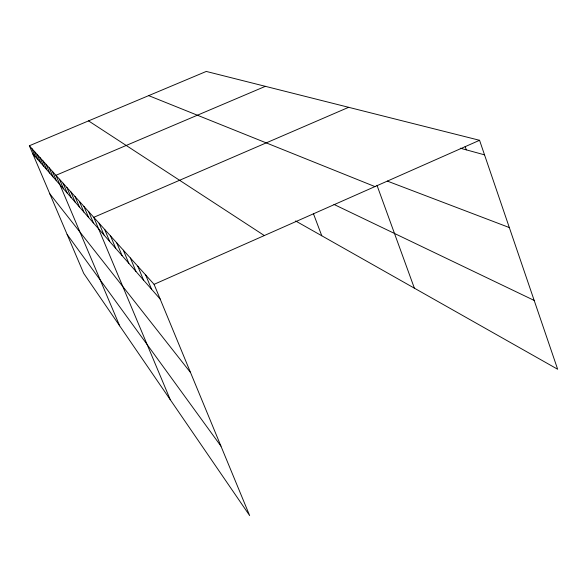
<?xml version="1.0" encoding="UTF-8"?>
<svg xmlns="http://www.w3.org/2000/svg" width="587" height="587" viewBox="0 0 587 587"><rect width="100%" height="100%" fill="white"/><g stroke="black" fill="none" stroke-linecap="round" stroke-linejoin="round"><path stroke-width="0.88" d="M479.564 140.293L206.264 71.438L29.35 145.759L154.08 284.335L479.564 140.293L557.65 369.245L295.584 220.954M348.649 107.311L93.766 217.322L170.274 399.71M265.375 86.333L55.941 175.308L119.667 325.844M460.296 148.203L484.532 154.851M387.317 181.09L509.333 227.565M148.694 95.63L374.946 186.593M333.959 204.423L534.185 300.434M88.549 120.893L264.319 235.548M32.74 153.728L160.17 299.062M49.814 193.798L190.548 372.569M67.131 234.462L220.961 446.149M37.208 154.491L40.782 162.893M34.494 151.475L38.001 159.723M31.874 148.562L35.323 156.67M29.35 145.759L83.692 273.329L249.644 515.562L154.08 284.335M52.492 171.47L56.411 180.723M49.183 167.801L53.028 176.863M46.013 164.272L49.785 173.158M42.961 160.882L46.666 169.606M40.026 157.624L43.665 166.187M75.011 196.491L79.428 206.976M70.851 191.868L75.18 202.126M66.874 187.451L71.115 197.496M63.073 183.232L67.226 193.057M59.434 179.182L63.506 188.816M88.725 211.724L93.443 222.957M83.934 206.404L88.549 217.373M79.362 201.326L83.882 212.054M116.769 242.879L122.089 255.624M110.539 235.967L115.727 248.374M104.647 229.414L109.71 241.506M99.064 223.214L104.002 235.005M130.351 257.964L135.949 271.436M123.358 250.201L128.817 263.299M145.664 274.98L151.578 289.266M137.769 266.212L143.522 280.072M313.37 213.499L321.779 235.783M376.993 185.301L414.371 288.173M465.153 146.53L466.298 149.854"/></g></svg>
